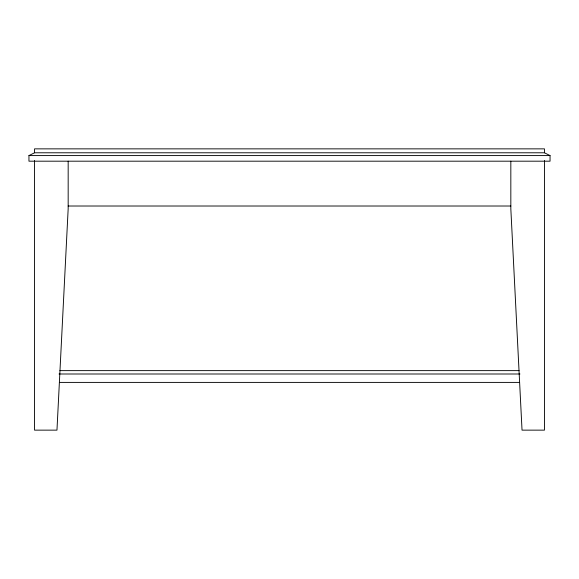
<?xml version="1.0" encoding="UTF-8"?>
<svg xmlns="http://www.w3.org/2000/svg" width="579" height="579" viewBox="0 0 579 579"><rect width="100%" height="100%" fill="white"/><g stroke="black" fill="none" stroke-linecap="round" stroke-linejoin="round"><path stroke-width="0.87" d="M28.95 155.585L34.552 152.784L544.448 152.784L550.05 155.585L550.05 161.186L28.95 161.186L28.95 155.585L550.05 155.585M68.163 206.015L510.837 206.015M59.934 370.632L519.066 370.632M59.029 373.998L519.971 373.998M59.586 382.401L519.414 382.401M544.448 152.784L544.448 148.861L34.552 148.861L34.552 152.784M544.448 160.542L544.448 430.139L522.034 430.139L510.83 208.816L510.83 161.186M68.17 161.186L68.17 208.816L56.966 430.139L34.552 430.139L34.552 160.542"/></g></svg>
